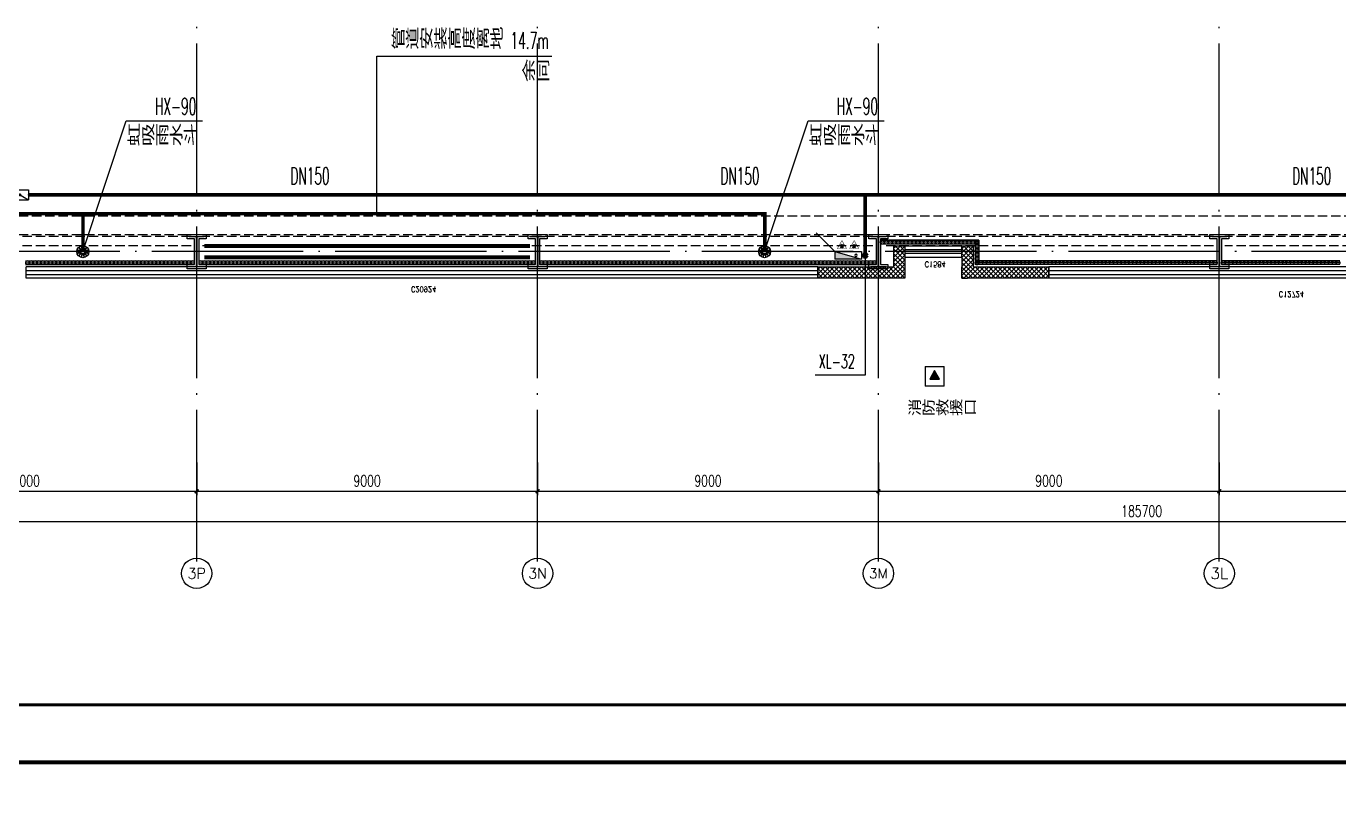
# Model space of a CAD drawing. Extents: x -452079 to 117456, y 3902 to 836955.
# Drawn here: x -250354 to -215701, y 534683 to 554872 of the extents above; entities that cross this region are included whole.
import ezdxf
from ezdxf.enums import TextEntityAlignment as Align

# ---------------------------------------------------------------- set-up
doc = ezdxf.new("R2010")
doc.units = 0
doc.header["$LTSCALE"] = 1000
doc.header["$MEASUREMENT"] = 0
for name, pattern in [('CENTER', [2, 1.25, -0.25, 0.25, -0.25]), ('DASH', [0.35, 0.25, -0.1]), ('DOTE', [2.42, 2, -0.2, 0.02, -0.2]), ('DOTE_30', [0.726, 0.6, -0.06, 0.006, -0.06])]:
    doc.linetypes.add(name, pattern=pattern)
for name, color, linetype in [('0-cxFrame', 155, 'Continuous'), ('A-AXIS-D', 1, 'Continuous'), ('A-AXIS-DOTE', 14, 'DOTE'), ('A-HATCH-2', 251, 'Continuous'), ('A-HRAIL', 173, 'Continuous'), ('A-SFCE', 30, 'Continuous'), ('A-TEXT', 61, 'Continuous'), ('A-WINDOW', 140, 'Continuous'), ('AS-COLN', 6, 'Continuous'), ('AS-WALL', 40, 'Continuous'), ('DIM_消防', 1, 'Continuous'), ('FM_ZF消防', 1, 'Continuous'), ('PUB_HATCH', 8, 'Continuous'), ('PUB_TEXT', 7, 'Continuous'), ('RP-N2-01$0$$0$A-WIND-J', 1, 'Continuous'), ('RP-N2-01$0$A-WIND-J', 3, 'Continuous'), ('SB_ZF消火栓', 10, 'Continuous'), ('SB_ZF消火栓M', 10, 'Continuous'), ('TEXT_消防', 1, 'Continuous'), ('TWT_LEAD', 3, 'Continuous'), ('WALL', 2, 'Continuous'), ('建-窗', 4, 'Continuous'), ('建-门窗编号', 7, 'Continuous'), ('文本', 4, 'Continuous'), ('虹吸雨水斗', 6, 'Continuous')]:
    doc.layers.add(name, color=color, linetype=linetype)
for name, color, linetype, lineweight in [('0-cxText', 131, 'Continuous', 25), ('Gps-ZF消防', 1, 'TG_X', 60), ('Gps-ZF雨水', 4, 'DOTE_30', 60), ('LG-ZF消防', 1, 'Continuous', 60), ('柱间支撑', 6, 'CENTER', 0)]:
    doc.layers.add(name, color=color, linetype=linetype, lineweight=lineweight)
doc.styles.add('_TCH_AXIS', font='COMPLEX', dxfattribs={"bigfont": 'GBCBIG'})
doc.styles.add('_TCH_DIM', font='SIMPLEX', dxfattribs={"width": 0.75, "bigfont": '@1HZTXT'})
doc.styles.add('_TCH_DIM_T3', font='SIMPLEX', dxfattribs={"width": 0.705882, "bigfont": 'GBCBIG'})
doc.styles.add('_TWT_PIPEDN', font='SIMPLEX', dxfattribs={"width": 0.65, "height": 3.5, "bigfont": 'HZTXT'})
doc.styles.add('_TWT_SERIAL', font='SIMPLEX', dxfattribs={"width": 0.8, "height": 3, "bigfont": 'HZTXT'})
doc.styles.add('A-WIN-LABEL', font='SIMPLEX', dxfattribs={"bigfont": 'GBCBIG'})
doc.styles.add('cx_tuming', font='')
doc.styles.add('cx_tuqian1', font='')
doc.styles.get("Standard").update_dxf_attribs({"font": 'gbenor.shx', "bigfont": 'gbcbig.shx'})
doc.styles.add('TG_LINETYPE', font='SIMPLEX', dxfattribs={"width": 0.8, "height": 3.5, "bigfont": 'HZTXT'})
doc.styles.add('黑体', font='', dxfattribs={"height": 12})
doc.styles.get('cx_tuming').set_extended_font_data('SimHei')
doc.styles.get('cx_tuqian1').set_extended_font_data('SimSun')
doc.styles.get('黑体').set_extended_font_data('SimHei')
doc.linetypes.add('TG_X', pattern='A,5,-0.3,["X",TG_LINETYPE,S=0.1,R=0,X=-0.23,Y=-0.15],0', length=5.3)
doc.dimstyles.new('_TCH_ARCH&&100', dxfattribs={"dimtxt": 297.5, "dimasz": 100, "dimexe": 100, "dimexo": 100, "dimgap": 126.25, "dimtad": 1, "dimdec": 0, "dimzin": 0, "dimdsep": 46, "dimtxsty": '_TCH_DIM_T3', "dimblk": 'ARCHTICK', "dimcen": 0.09, "dimclrt": 7, "dimazin": 2, "dimtfac": 1, "dimtdec": 0, "dimtix": 1, "dimtmove": 2, "dimatfit": 3, "dimfxl": 0, "dimtolj": 1, "dimtzin": 0, "dimarcsym": 0})
pattern_1 = [(45, (60, 0), (-60.000061, 60.000061), []), (135, (60, 0), (-60.000061, -60.000061), [])]

# ---------------------------------------------------------------- blocks, each defined once
blk = doc.blocks.new('_ArchTick')
at = {"color": 0, "linetype": 'ByBlock', "const_width": 0.4}
blk.add_lwpolyline([(-0.5, -0.5), (0.5, 0.5)], dxfattribs=at)
blk = doc.blocks.new('*D353')
at = {"layer": 'A-AXIS-D', "color": 0, "lineweight": -2, "transparency": 16777216}
for p, q in [((66518, 3326), (66518, 2468)), ((75518, 3326), (75518, 2468)), ((66518, 2568), (75518, 2568))]:
    blk.add_line(p, q, dxfattribs=at)
at = {"layer": 'A-AXIS-D', "color": 0, "lineweight": -2, "transparency": 16777216, "xscale": 100, "yscale": 100, "zscale": 100, "rotation": 180}
blk.add_blockref('_ArchTick', (66518, 2568), dxfattribs=at)
at = {"layer": 'A-AXIS-D', "color": 0, "lineweight": -2, "transparency": 16777216, "xscale": 100, "yscale": 100, "zscale": 100}
blk.add_blockref('_ArchTick', (75518, 2568), dxfattribs=at)
at = {"layer": 'A-AXIS-D', "color": 7, "transparency": 16777216, "insert": (71018, 2843), "char_height": 297.5, "attachment_point": 5, "style": '_TCH_DIM_T3'}
blk.add_mtext('\\A1;9000', dxfattribs=at)
blk = doc.blocks.new('*D354')
at = {"layer": 'A-AXIS-D', "color": 0, "lineweight": -2, "transparency": 16777216}
for p, q in [((75518, 3326), (75518, 2468)), ((84518, 3326), (84518, 2468)), ((75518, 2568), (84518, 2568))]:
    blk.add_line(p, q, dxfattribs=at)
at = {"layer": 'A-AXIS-D', "color": 0, "lineweight": -2, "transparency": 16777216, "xscale": 100, "yscale": 100, "zscale": 100, "rotation": 180}
blk.add_blockref('_ArchTick', (75518, 2568), dxfattribs=at)
at = {"layer": 'A-AXIS-D', "color": 0, "lineweight": -2, "transparency": 16777216, "xscale": 100, "yscale": 100, "zscale": 100}
blk.add_blockref('_ArchTick', (84518, 2568), dxfattribs=at)
at = {"layer": 'A-AXIS-D', "color": 7, "transparency": 16777216, "insert": (80018, 2843), "char_height": 297.5, "attachment_point": 5, "style": '_TCH_DIM_T3'}
blk.add_mtext('\\A1;9000', dxfattribs=at)
blk = doc.blocks.new('*D355')
at = {"layer": 'A-AXIS-D', "color": 0, "lineweight": -2, "transparency": 16777216}
for p, q in [((84518, 3326), (84518, 2468)), ((93518, 3326), (93518, 2468)), ((84518, 2568), (93518, 2568))]:
    blk.add_line(p, q, dxfattribs=at)
at = {"layer": 'A-AXIS-D', "color": 0, "lineweight": -2, "transparency": 16777216, "xscale": 100, "yscale": 100, "zscale": 100, "rotation": 180}
blk.add_blockref('_ArchTick', (84518, 2568), dxfattribs=at)
at = {"layer": 'A-AXIS-D', "color": 0, "lineweight": -2, "transparency": 16777216, "xscale": 100, "yscale": 100, "zscale": 100}
blk.add_blockref('_ArchTick', (93518, 2568), dxfattribs=at)
at = {"layer": 'A-AXIS-D', "color": 7, "transparency": 16777216, "insert": (89018, 2843), "char_height": 297.5, "attachment_point": 5, "style": '_TCH_DIM_T3'}
blk.add_mtext('\\A1;9000', dxfattribs=at)
blk = doc.blocks.new('*D356')
at = {"layer": 'A-AXIS-D', "color": 0, "lineweight": -2, "transparency": 16777216}
for p, q in [((93518, 3326), (93518, 2468)), ((102518, 3326), (102518, 2468)), ((93518, 2568), (102518, 2568))]:
    blk.add_line(p, q, dxfattribs=at)
at = {"layer": 'A-AXIS-D', "color": 0, "lineweight": -2, "transparency": 16777216, "xscale": 100, "yscale": 100, "zscale": 100, "rotation": 180}
blk.add_blockref('_ArchTick', (93518, 2568), dxfattribs=at)
at = {"layer": 'A-AXIS-D', "color": 0, "lineweight": -2, "transparency": 16777216, "xscale": 100, "yscale": 100, "zscale": 100}
blk.add_blockref('_ArchTick', (102518, 2568), dxfattribs=at)
at = {"layer": 'A-AXIS-D', "color": 7, "transparency": 16777216, "insert": (98018, 2843), "char_height": 297.5, "attachment_point": 5, "style": '_TCH_DIM_T3'}
blk.add_mtext('\\A1;9000', dxfattribs=at)
blk = doc.blocks.new('*D357')
at = {"layer": 'A-AXIS-D', "color": 0, "lineweight": -2, "transparency": 16777216}
for p, q in [((102518, 3326), (102518, 2468)), ((111518, 3326), (111518, 2468)), ((102518, 2568), (111518, 2568))]:
    blk.add_line(p, q, dxfattribs=at)
at = {"layer": 'A-AXIS-D', "color": 0, "lineweight": -2, "transparency": 16777216, "xscale": 100, "yscale": 100, "zscale": 100, "rotation": 180}
blk.add_blockref('_ArchTick', (102518, 2568), dxfattribs=at)
at = {"layer": 'A-AXIS-D', "color": 0, "lineweight": -2, "transparency": 16777216, "xscale": 100, "yscale": 100, "zscale": 100}
blk.add_blockref('_ArchTick', (111518, 2568), dxfattribs=at)
at = {"layer": 'A-AXIS-D', "color": 7, "transparency": 16777216, "insert": (107018, 2843), "char_height": 297.5, "attachment_point": 5, "style": '_TCH_DIM_T3'}
blk.add_mtext('\\A1;9000', dxfattribs=at)
blk = doc.blocks.new('*D369')
at = {"layer": 'A-AXIS-D', "color": 0, "lineweight": -2, "transparency": 16777216}
for p, q in [((7618, 3226), (7618, 1668)), ((193318, 3226), (193318, 1668)), ((7618, 1768), (193318, 1768))]:
    blk.add_line(p, q, dxfattribs=at)
at = {"layer": 'A-AXIS-D', "color": 0, "lineweight": -2, "transparency": 16777216, "xscale": 100, "yscale": 100, "zscale": 100, "rotation": 180}
blk.add_blockref('_ArchTick', (7618, 1768), dxfattribs=at)
at = {"layer": 'A-AXIS-D', "color": 0, "lineweight": -2, "transparency": 16777216, "xscale": 100, "yscale": 100, "zscale": 100}
blk.add_blockref('_ArchTick', (193318, 1768), dxfattribs=at)
at = {"layer": 'A-AXIS-D', "color": 7, "transparency": 16777216, "insert": (100468, 2043), "char_height": 297.5, "attachment_point": 5, "style": '_TCH_DIM_T3'}
blk.add_mtext('\\A1;185700', dxfattribs=at)
blk = doc.blocks.new('WINDOW2DLIB$DYNSTYLE$00000005')
at = {"color": 0}
for points in [[(-0.5, 0.5), (-0.5, -0.5)], [(-0.5, 0.5), (0.5, 0.5)], [(0.5, -0.5), (0.5, 0.5)], [(0.5, 0.1667), (-0.5, 0.1667)], [(0.5, -0.1667), (-0.5, -0.1667)], [(-0.5, -0.5), (0.5, -0.5)]]:
    blk.add_lwpolyline(points, dxfattribs=at)
blk = doc.blocks.new('42343243')
at = {"layer": 'PUB_HATCH'}
h = blk.add_hatch(dxfattribs=at)
h.set_pattern_fill('多孔材料', color=256, scale=30, style=0)
h.set_pattern_definition(pattern_1)
h.paths.add_polyline_path([(-227154, 1223170), (-229454, 1223170), (-229454, 1222870), (-227454, 1222870)])
h = blk.add_hatch(dxfattribs=at)
h.set_pattern_fill('多孔材料', color=256, scale=30, style=0)
h.set_pattern_definition(pattern_1)
h.paths.add_polyline_path([(-227454, 1222320), (-227154, 1222620), (-227154, 1223170), (-227454, 1222870)])
h = blk.add_hatch(dxfattribs=at)
h.set_pattern_fill('多孔材料', color=256, scale=30, style=0)
h.set_pattern_definition(pattern_1)
h.paths.add_polyline_path([(-225654, 1222870), (-225504, 1222970), (-225504, 1223170), (-225654, 1223170)])
h = blk.add_hatch(dxfattribs=at)
h.set_pattern_fill('多孔材料', color=256, scale=30, style=0)
h.set_pattern_definition(pattern_1)
h.paths.add_polyline_path([(-225654, 1222620), (-225354, 1222320), (-225354, 1222870), (-225504, 1222970), (-225654, 1222870)])
h = blk.add_hatch(dxfattribs=at)
h.set_pattern_fill('多孔材料', color=256, scale=30, style=0)
h.set_pattern_definition(pattern_1)
h.paths.add_polyline_path([(-225354, 1222870), (-223354, 1222870), (-223354, 1223170), (-225504, 1223170), (-225504, 1222970)])
h = blk.add_hatch(dxfattribs=at)
h.set_pattern_fill('多孔材料', color=256, scale=30, style=0)
h.set_pattern_definition(pattern_1)
h.paths.add_polyline_path([(-227454, 1222320), (-227154, 1222320), (-227154, 1222620)])
h = blk.add_hatch(dxfattribs=at)
h.set_pattern_fill('多孔材料', color=256, scale=30, style=0)
h.set_pattern_definition(pattern_1)
h.paths.add_polyline_path([(-225654, 1222620), (-225654, 1222320), (-225354, 1222320)])
at = {"layer": 'AS-WALL'}
for p, q in [((-227154, 1223170), (-229454, 1223170)), ((-229454, 1223170), (-229454, 1222870)), ((-227154, 1222620), (-227154, 1223170)), ((-225654, 1223170), (-225504, 1223170)), ((-225654, 1223170), (-225654, 1222870)), ((-223354, 1223170), (-225504, 1223170)), ((-223354, 1222870), (-223354, 1223170)), ((-229454, 1222870), (-227454, 1222870)), ((-227454, 1222320), (-227454, 1222870)), ((-227154, 1222320), (-227154, 1222620)), ((-225654, 1222870), (-225654, 1222870)), ((-225654, 1222620), (-225654, 1222870)), ((-225654, 1222620), (-225654, 1222320)), ((-225354, 1222320), (-225354, 1222870)), ((-225354, 1222870), (-223354, 1222870)), ((-227454, 1222320), (-227154, 1222320)), ((-225654, 1222320), (-225354, 1222320))]:
    blk.add_line(p, q, dxfattribs=at)
at = {"layer": '建-窗'}
ref = blk.add_blockref('WINDOW2DLIB$DYNSTYLE$00000005', (-217004, 1223020), dxfattribs=dict(at, xscale=-12700, yscale=-300, zscale=300, rotation=359.999999999664))
ref.add_attrib('A', 'C12724', (-217284, 1223521), dxfattribs={"layer": '建-门窗编号', "height": 148.8, "style": 'A-WIN-LABEL', "width": 0.705882})
ref = blk.add_blockref('WINDOW2DLIB$DYNSTYLE$00000005', (-239904, 1223020), dxfattribs=dict(at, xscale=-20900, yscale=-300, zscale=300, rotation=359.9999999994902))
ref.add_attrib('A', 'C20924', (-240194, 1223393), dxfattribs={"layer": '建-门窗编号', "height": 148.8, "style": 'A-WIN-LABEL', "width": 0.705882})
ref = blk.add_blockref('WINDOW2DLIB$DYNSTYLE$00000005', (-226404, 1222470), dxfattribs=dict(at, xscale=-1500, yscale=300, zscale=300, rotation=179.9999999999555))
ref.add_attrib('A', 'C1584', (-226634, 1222733), dxfattribs={"layer": '建-门窗编号', "height": 148.8, "rotation": 360, "style": 'A-WIN-LABEL', "width": 0.705882})
blk = doc.blocks.new('4324324')
at = {"layer": 'A-HATCH-2', "color": 8, "linetype": 'DASH'}
for p, q in [((-312854, 549870), (-138054, 549870)), ((-312854, 549370), (-138054, 549370))]:
    blk.add_line(p, q, dxfattribs=at)
blk = doc.blocks.new('w42343243')
at = {"layer": 'A-HATCH-2', "color": 2}
blk.add_lwpolyline([(-165104, 621070), (-164604, 621070), (-164604, 620958), (-164800, 620958), (-164800, 620282), (-164604, 620282), (-164604, 620170), (-165104, 620170), (-165104, 620282), (-164908, 620282), (-164908, 620958), (-165104, 620958)], close=True, dxfattribs=at)
at = {"layer": 'AS-COLN', "color": 8}
blk.add_lwpolyline([(-165054, 621020), (-164654, 621020), (-164654, 621008), (-164850, 621008), (-164850, 620232), (-164654, 620232), (-164654, 620220), (-165054, 620220), (-165054, 620232), (-164858, 620232), (-164858, 621008), (-165054, 621008)], close=True, dxfattribs=at)
blk = doc.blocks.new('42343')
at = {"layer": 'A-WINDOW'}
for p in [(-81000, -71700), (-72000, -71700), (-63000, -71700), (-54000, -71700)]:
    blk.add_blockref('w42343243', p, dxfattribs=at)
blk = doc.blocks.new('RP-N2-01$0$$0$xfjy')
at = {"layer": 'RP-N2-01$0$$0$A-WIND-J'}
h = blk.add_hatch(color=8, dxfattribs=at)
h.dxf.hatch_style = 1
h.paths.add_polyline_path([(1141876, -26214), (1142135, -26214), (1142005, -25989)])
at = {"layer": 'RP-N2-01$0$$0$A-WIND-J', "color": 8, "const_width": 25}
blk.add_lwpolyline([(1141755, -25889), (1141755, -26389), (1142255, -26389), (1142255, -25889)], close=True, dxfattribs=at)
at = {"layer": 'RP-N2-01$0$$0$A-WIND-J', "color": 8}
for points in [[(1141755, -26389), (1142255, -26389), (1142255, -25889), (1141755, -25889)], [(1141876, -26214), (1142135, -26214), (1142005, -25989)]]:
    blk.add_lwpolyline(points, close=True, dxfattribs=at)
blk = doc.blocks.new('RP-N2-01$0$xfjy')
at = {"layer": 'RP-N2-01$0$$0$A-WIND-J', "color": 8}
blk.add_blockref('RP-N2-01$0$$0$xfjy', (0, 0), dxfattribs=at)
blk = doc.blocks.new('99平面图例外参$0$$LinePat$圆环')
for points in [[(0, 150), (300, 150)], [(0, 0), (300, 0)], [(0, -150), (300, -150)]]:
    blk.add_lwpolyline(points)
at = {"color": 0}
blk.add_circle((150, 0), 150, dxfattribs=at)
blk = doc.blocks.new('“奔腾”虹吸雨水斗')
at = {"layer": '虹吸雨水斗', "lineweight": 25}
for p, q in [((946944, 86685), (947028, 86658)), ((947028, 86641), (946944, 86614)), ((947032, 86673), (946946, 86692)), ((946946, 86607), (947032, 86625)), ((946982, 86753), (947040, 86688)), ((947040, 86611), (946982, 86546)), ((947052, 86699), (946987, 86758)), ((946987, 86541), (947052, 86600)), ((947048, 86793), (947066, 86707)), ((947066, 86592), (947048, 86506)), ((947082, 86711), (947055, 86795)), ((947055, 86504), (947082, 86587)), ((947125, 86795), (947098, 86711)), ((947098, 86587), (947125, 86504)), ((947114, 86707), (947132, 86793)), ((947132, 86506), (947114, 86592)), ((947194, 86758), (947128, 86699)), ((947128, 86600), (947194, 86541)), ((947140, 86688), (947199, 86753)), ((947199, 86546), (947140, 86611)), ((947234, 86692), (947148, 86673)), ((947148, 86625), (947234, 86607)), ((947152, 86658), (947236, 86685)), ((947236, 86614), (947152, 86641))]:
    blk.add_line(p, q, dxfattribs=at)
for radius in [150, 47.6]:
    blk.add_circle((947090, 86649), radius, dxfattribs=at)
for centre, start, end in [((947025, 86649), 291.6382, 68.3675), ((947034, 86682), 261.6382, 38.3675), ((947034, 86617), 321.6382, 98.3675), ((947057, 86706), 231.6382, 8.3675), ((947057, 86593), 351.6382, 128.3675), ((947090, 86715), 201.6382, 338.3675), ((947090, 86584), 21.6382, 158.3675), ((947123, 86706), 171.6382, 308.3675), ((947123, 86593), 51.6382, 188.3675), ((947147, 86682), 141.6382, 278.3675), ((947147, 86617), 81.6382, 218.3675), ((947155, 86649), 111.6382, 248.3675)]:
    blk.add_arc(centre, 8.82, start, end, dxfattribs=at)
blk = doc.blocks.new('A$C5D961328')
at = {"layer": 'SB_ZF消火栓', "linetype": 'Continuous'}
h = blk.add_hatch(dxfattribs=at)
h.set_pattern_fill('ANSI31', color=256, scale=129.330432, angle=270, style=0)
h.set_pattern_definition([(45, (-18410.044, -5691.868), (11.431303, -11.431303), [])])
h.paths.add_polyline_path([(228, 343), (228, 427), (153, 427), (153, 343)])
h = blk.add_hatch(dxfattribs=at)
h.set_pattern_fill('ANSI31', color=256, scale=129.330432, angle=270, style=0)
h.set_pattern_definition([(45, (-18087.504, -5691.868), (11.431303, -11.431303), [])])
h.paths.add_polyline_path([(550, 343), (550, 427), (475, 427), (475, 343)])
at = {"layer": 'SB_ZF消火栓'}
blk.add_hatch(color=256, dxfattribs=at).paths.add_polyline_path([(0, 40), (700, 40), (700, 240)])
for p, q in [((1195, 735), (700, 240)), ((700, 240), (0, 240)), ((0, 240), (0, 40)), ((700, 240), (0, 40)), ((0, 40), (700, 40)), ((700, 240), (700, 40))]:
    blk.add_line(p, q, dxfattribs=at)
at = {"layer": 'SB_ZF消火栓', "linetype": 'Continuous'}
for points, const_width in [([(312, 321), (190, 531), (69, 321), (312, 321), (190, 531)], 12.9), ([(228, 343), (228, 427), (153, 427), (153, 343), (228, 343)], 7.76), ([(634, 321), (513, 531), (392, 321), (634, 321), (513, 531)], 12.9), ([(550, 343), (550, 427), (475, 427), (475, 343), (550, 343)], 7.76)]:
    blk.add_lwpolyline(points, dxfattribs=dict(at, const_width=const_width))
at = {"layer": 'SB_ZF消火栓', "color": 1}
blk.add_circle((140, 140), 32.5, dxfattribs=at)
blk = doc.blocks.new('TK22.A0+1 L(Dragon)')
at = {"layer": '0-cxFrame', "color": 7, "const_width": 0.5}
blk.add_lwpolyline([(0, 0), (-1485, 0), (-1485, 841), (0, 841)], close=True, dxfattribs=at)
at = {"layer": '0-cxFrame', "const_width": 0.5}
blk.add_lwpolyline([(-80, 10), (-1465, 10), (-1465, 831), (-80, 831)], close=True, dxfattribs=at)
at = {"style": '黑体', "flags": 4}
blk.add_attdef('图幅', text='', height=3.3, dxfattribs=at).set_placement((-40, 3), align=Align.RIGHT)
at = {"layer": '0-cxText', "flags": 4}
for tag, height, style, p in [('建设单位', 3.5, 'cx_tuming', (-45, 240)), ('项目名称', 3.5, 'cx_tuming', (-45, 210)), ('子项名称', 3.5, 'cx_tuming', (-45, 180)), ('工程编号', 3.3, 'cx_tuqian1', (-35, 165)), ('图名1', 3.5, 'cx_tuming', (-45, 87)), ('图名2', 3.5, 'cx_tuming', (-45, 79)), ('图名3', 3.5, 'cx_tuming', (-45, 71)), ('出图日期', 3.3, 'cx_tuqian1', (-39, 60)), ('专业', 3.3, 'cx_tuqian1', (-55, 52)), ('图号', 3.3, 'cx_tuqian1', (-55, 44)), ('版次', 3.3, 'cx_tuqian1', (-20, 44))]:
    blk.add_attdef(tag, text='', height=height, dxfattribs=dict(at, style=style)).set_placement(p, align=Align.MIDDLE)
blk = doc.blocks.new('$VALVE$00000316')
for p, q in [((-125, 72), (125, -72)), ((-125, 72), (-125, -72)), ((-125, 72), (125, 72)), ((125, 72), (125, -72)), ((-125, -72), (125, -72))]:
    blk.add_line(p, q)
at = {"const_width": 21.1}
blk.add_lwpolyline([(-11, 0, 1), (11, 0, 1)], format="xyb", close=True, dxfattribs=at)
for p in [(-125, 0), (125, 0)]:
    blk.add_point(p)
at = {"color": 7, "flags": 9}
for tag in ['XSIZE', 'YSIZE']:
    blk.add_attdef(tag, (0, 0), '', height=0.5, dxfattribs=at)
blk = doc.blocks.new('A$C515E426B')
at = {"layer": 'A-AXIS-D'}
for centre in [(75518.2, 400), (84518.2, 400), (93518.2, 400), (102518.2, 400)]:
    blk.add_circle(centre, 400, dxfattribs=at)
at = {"layer": 'A-AXIS-DOTE', "color": 8, "ltscale": 2}
for p, q in [((75518.2, 716), (75518.2, 86200)), ((84518.2, 716), (84518.2, 86200)), ((93518.2, 716), (93518.2, 86200)), ((102518.2, 716), (102518.2, 86200)), ((199332.4, 8896), (3362.4, 8896))]:
    blk.add_line(p, q, dxfattribs=at)
at = {"layer": 'A-SFCE', "color": 8, "linetype": 'DASH'}
for p, q in [((75368.2, 9296), (66668.2, 9296)), ((75368.2, 9046), (66668.2, 9046)), ((93368.2, 9296), (75668.2, 9296)), ((93368.2, 9046), (75668.2, 9046)), ((102368.2, 9296), (93668.2, 9296)), ((102368.2, 9046), (93668.2, 9046)), ((120368.2, 9296), (102668.2, 9296)), ((120368.2, 9046), (102668.2, 9046))]:
    blk.add_line(p, q, dxfattribs=at)
at = {"layer": '柱间支撑', "color": 8, "const_width": 100}
for points in [[(84318.2, 9046), (75718.2, 9046)], [(84318.2, 8746), (75718.2, 8746)]]:
    blk.add_lwpolyline(points, dxfattribs=at)
at = {"layer": 'A-HRAIL', "yscale": 0.3333333333333333, "zscale": 0.3333333333333333}
for p, xscale, rotation in [((93676, 9146.1), 0.3461333288391431, 180), ((93779.9, 9146.1), 0.3461333288391431, 180), ((93883.7, 9146.1), 0.3461333288391431, 180), ((93987.5, 9146.1), 0.3461333288391431, 180), ((94091.4, 9146.1), 0.3461333288391431, 180), ((94195.2, 9146.1), 0.3461333288391431, 180), ((94299.1, 9146.1), 0.3461333288391431, 180), ((94402.9, 9146.1), 0.3461333288391431, 180), ((94506.7, 9146.1), 0.3461333288391431, 180), ((94610.6, 9146.1), 0.3461333288391431, 180), ((94714.4, 9146.1), 0.3461333288391431, 180), ((94818.3, 9146.1), 0.3461333288391431, 180), ((94922.1, 9146.1), 0.3461333288391431, 180), ((95025.9, 9146.1), 0.3461333288391431, 180), ((95129.8, 9146.1), 0.3461333288391431, 180), ((95233.6, 9146.1), 0.3461333288391431, 180), ((95337.5, 9146.1), 0.3461333288391431, 180), ((95441.3, 9146.1), 0.3461333288391431, 180), ((95545.1, 9146.1), 0.3461333288391431, 180), ((95649, 9146.1), 0.3461333288391431, 180), ((95752.8, 9146.1), 0.3461333288391431, 180), ((95856.7, 9146.1), 0.3461333288391431, 180), ((95960.5, 9146.1), 0.3461333288391431, 180), ((96064.3, 9146.1), 0.3461333288391431, 180), ((96168.2, 9146.1), 0.3461333288391431, 180), ((96118.2, 9196.1), 0.3611111227129974, 270), ((96118.2, 9087.8), 0.3611111227129974, 270), ((96118.2, 8979.4), 0.3611111227129974, 270), ((96118.2, 8871.1), 0.3611111227129974, 270), ((96118.2, 8762.8), 0.3611111227129974, 270), ((70997.1, 8602.1), -0.3384127419231498, 179.9999999997967), ((71098.7, 8602.1), -0.3384127419231498, 179.9999999997967), ((71200.2, 8602.1), -0.3384127419231498, 179.9999999997967), ((71301.7, 8602.1), -0.3384127419231498, 179.9999999997967), ((71403.2, 8602.1), -0.3384127419231498, 179.9999999997967), ((71504.8, 8602.1), -0.3384127419231498, 179.9999999997967), ((71606.3, 8602.1), -0.3384127419231498, 179.9999999997967), ((71707.8, 8602.1), -0.3384127419231498, 179.9999999997967), ((71809.3, 8602.1), -0.3384127419231498, 179.9999999997967), ((71910.8, 8602.1), -0.3384127419231498, 179.9999999997967), ((72012.4, 8602.1), -0.3384127419231498, 179.9999999997967), ((72113.9, 8602.1), -0.3384127419231498, 179.9999999997967), ((72215.4, 8602.1), -0.3384127419231498, 179.9999999997967), ((72316.9, 8602.1), -0.3384127419231498, 179.9999999997967), ((72418.5, 8602.1), -0.3384127419231498, 179.9999999997967), ((72520, 8602.1), -0.3384127419231498, 179.9999999997967), ((72621.5, 8602.1), -0.3384127419231498, 179.9999999997967), ((72723, 8602.1), -0.3384127419231498, 179.9999999997967), ((72824.6, 8602.1), -0.3384127419231498, 179.9999999997967), ((72926.1, 8602.1), -0.3384127419231498, 179.9999999997967), ((73027.6, 8602.1), -0.3384127419231498, 179.9999999997967), ((73129.1, 8602.1), -0.3384127419231498, 179.9999999997967), ((73230.7, 8602.1), -0.3384127419231498, 179.9999999997967), ((73332.2, 8602.1), -0.3384127419231498, 179.9999999997967), ((73433.7, 8602.1), -0.3384127419231498, 179.9999999997967), ((73535.2, 8602.1), -0.3384127419231498, 179.9999999997967), ((73636.8, 8602.1), -0.3384127419231498, 179.9999999997967), ((73738.3, 8602.1), -0.3384127419231498, 179.9999999997967), ((73839.8, 8602.1), -0.3384127419231498, 179.9999999997967), ((73941.3, 8602.1), -0.3384127419231498, 179.9999999997967), ((74042.8, 8602.1), -0.3384127419231498, 179.9999999997967), ((74144.4, 8602.1), -0.3384127419231498, 179.9999999997967), ((74245.9, 8602.1), -0.3384127419231498, 179.9999999997967), ((74347.4, 8602.1), -0.3384127419231498, 179.9999999997967), ((74448.9, 8602.1), -0.3384127419231498, 179.9999999997967), ((74550.5, 8602.1), -0.3384127419231498, 179.9999999997967), ((74652, 8602.1), -0.3384127419231498, 179.9999999997967), ((74753.5, 8602.1), -0.3384127419231498, 179.9999999997967), ((74855, 8602.1), -0.3384127419231498, 179.9999999997967), ((74956.6, 8602.1), -0.3384127419231498, 179.9999999997967), ((75058.1, 8602.1), -0.3384127419231498, 179.9999999997967), ((75159.6, 8602.1), -0.3384127419231498, 179.9999999997967), ((75261.1, 8602.1), -0.3384127419231498, 179.9999999997967), ((75362.7, 8602.1), -0.3384127419231498, 179.9999999997967), ((75572.2, 8602.1), -0.3368181818181818, 179.9999999997967), ((75673.2, 8602.1), -0.3368181818181818, 179.9999999997967), ((75774.3, 8602.1), -0.3368181818181818, 179.9999999997967), ((75875.3, 8602.1), -0.3368181818181818, 179.9999999997967), ((75976.4, 8602.1), -0.3368181818181818, 179.9999999997967), ((76077.4, 8602.1), -0.3368181818181818, 179.9999999997967), ((76178.5, 8602.1), -0.3368181818181818, 179.9999999997967), ((76279.5, 8602.1), -0.3368181818181818, 179.9999999997967), ((76380.5, 8602.1), -0.3368181818181818, 179.9999999997967), ((76481.6, 8602.1), -0.3368181818181818, 179.9999999997967), ((76582.6, 8602.1), -0.3368181818181818, 179.9999999997967), ((76683.7, 8602.1), -0.3368181818181818, 179.9999999997967), ((76784.7, 8602.1), -0.3368181818181818, 179.9999999997967), ((76885.8, 8602.1), -0.3368181818181818, 179.9999999997967), ((76986.8, 8602.1), -0.3368181818181818, 179.9999999997967), ((77087.9, 8602.1), -0.3368181818181818, 179.9999999997967), ((77188.9, 8602.1), -0.3368181818181818, 179.9999999997967), ((77290, 8602.1), -0.3368181818181818, 179.9999999997967), ((77391, 8602.1), -0.3368181818181818, 179.9999999997967), ((77492, 8602.1), -0.3368181818181818, 179.9999999997967), ((77593.1, 8602.1), -0.3368181818181818, 179.9999999997967), ((77694.1, 8602.1), -0.3368181818181818, 179.9999999997967), ((77795.2, 8602.1), -0.3368181818181818, 179.9999999997967), ((77896.2, 8602.1), -0.3368181818181818, 179.9999999997967), ((77997.3, 8602.1), -0.3368181818181818, 179.9999999997967), ((78098.3, 8602.1), -0.3368181818181818, 179.9999999997967), ((78199.4, 8602.1), -0.3368181818181818, 179.9999999997967), ((78300.4, 8602.1), -0.3368181818181818, 179.9999999997967), ((78401.5, 8602.1), -0.3368181818181818, 179.9999999997967), ((78502.5, 8602.1), -0.3368181818181818, 179.9999999997967), ((78603.5, 8602.1), -0.3368181818181818, 179.9999999997967), ((78704.6, 8602.1), -0.3368181818181818, 179.9999999997967), ((78805.6, 8602.1), -0.3368181818181818, 179.9999999997967), ((78906.7, 8602.1), -0.3368181818181818, 179.9999999997967), ((79007.7, 8602.1), -0.3368181818181818, 179.9999999997967), ((79108.8, 8602.1), -0.3368181818181818, 179.9999999997967), ((79209.8, 8602.1), -0.3368181818181818, 179.9999999997967), ((79310.9, 8602.1), -0.3368181818181818, 179.9999999997967), ((79411.9, 8602.1), -0.3368181818181818, 179.9999999997967), ((79513, 8602.1), -0.3368181818181818, 179.9999999997967), ((79614, 8602.1), -0.3368181818181818, 179.9999999997967), ((79715, 8602.1), -0.3368181818181818, 179.9999999997967), ((79816.1, 8602.1), -0.3368181818181818, 179.9999999997967), ((79917.1, 8602.1), -0.3368181818181818, 179.9999999997967), ((80018.2, 8602.1), -0.3368181818181818, 179.9999999997967), ((80119.2, 8602.1), -0.3368181818181818, 179.9999999997967), ((80220.3, 8602.1), -0.3368181818181818, 179.9999999997967), ((80321.3, 8602.1), -0.3368181818181818, 179.9999999997967), ((80422.4, 8602.1), -0.3368181818181818, 179.9999999997967), ((80523.4, 8602.1), -0.3368181818181818, 179.9999999997967), ((80624.5, 8602.1), -0.3368181818181818, 179.9999999997967), ((80725.5, 8602.1), -0.3368181818181818, 179.9999999997967), ((80826.5, 8602.1), -0.3368181818181818, 179.9999999997967), ((80927.6, 8602.1), -0.3368181818181818, 179.9999999997967), ((81028.6, 8602.1), -0.3368181818181818, 179.9999999997967), ((81129.7, 8602.1), -0.3368181818181818, 179.9999999997967), ((81230.7, 8602.1), -0.3368181818181818, 179.9999999997967), ((81331.8, 8602.1), -0.3368181818181818, 179.9999999997967), ((81432.8, 8602.1), -0.3368181818181818, 179.9999999997967), ((81533.9, 8602.1), -0.3368181818181818, 179.9999999997967), ((81634.9, 8602.1), -0.3368181818181818, 179.9999999997967), ((81736, 8602.1), -0.3368181818181818, 179.9999999997967), ((81837, 8602.1), -0.3368181818181818, 179.9999999997967), ((81938, 8602.1), -0.3368181818181818, 179.9999999997967), ((82039.1, 8602.1), -0.3368181818181818, 179.9999999997967), ((82140.1, 8602.1), -0.3368181818181818, 179.9999999997967), ((82241.2, 8602.1), -0.3368181818181818, 179.9999999997967), ((82342.2, 8602.1), -0.3368181818181818, 179.9999999997967), ((82443.3, 8602.1), -0.3368181818181818, 179.9999999997967), ((82544.3, 8602.1), -0.3368181818181818, 179.9999999997967), ((82645.4, 8602.1), -0.3368181818181818, 179.9999999997967), ((82746.4, 8602.1), -0.3368181818181818, 179.9999999997967), ((82847.5, 8602.1), -0.3368181818181818, 179.9999999997967), ((82948.5, 8602.1), -0.3368181818181818, 179.9999999997967), ((83049.5, 8602.1), -0.3368181818181818, 179.9999999997967), ((83150.6, 8602.1), -0.3368181818181818, 179.9999999997967), ((83251.6, 8602.1), -0.3368181818181818, 179.9999999997967), ((83352.7, 8602.1), -0.3368181818181818, 179.9999999997967), ((83453.7, 8602.1), -0.3368181818181818, 179.9999999997967), ((83554.8, 8602.1), -0.3368181818181818, 179.9999999997967), ((83655.8, 8602.1), -0.3368181818181818, 179.9999999997967), ((83756.9, 8602.1), -0.3368181818181818, 179.9999999997967), ((83857.9, 8602.1), -0.3368181818181818, 179.9999999997967), ((83959, 8602.1), -0.3368181818181818, 179.9999999997967), ((84060, 8602.1), -0.3368181818181818, 179.9999999997967), ((84161, 8602.1), -0.3368181818181818, 179.9999999997967), ((84262.1, 8602.1), -0.3368181818181818, 179.9999999997967), ((84363.1, 8602.1), -0.3368181818181818, 179.9999999997967), ((84572.2, 8602.1), -0.3368181818181785, 179.9999999997959), ((84673.2, 8602.1), -0.3368181818181785, 179.9999999997959), ((84774.3, 8602.1), -0.3368181818181785, 179.9999999997959), ((84875.3, 8602.1), -0.3368181818181785, 179.9999999997959), ((84976.4, 8602.1), -0.3368181818181785, 179.9999999997959), ((85077.4, 8602.1), -0.3368181818181785, 179.9999999997959), ((85178.5, 8602.1), -0.3368181818181785, 179.9999999997959), ((85279.5, 8602.1), -0.3368181818181785, 179.9999999997959), ((85380.5, 8602.1), -0.3368181818181785, 179.9999999997959), ((85481.6, 8602.1), -0.3368181818181785, 179.9999999997959), ((85582.6, 8602.1), -0.3368181818181785, 179.9999999997959), ((85683.7, 8602.1), -0.3368181818181785, 179.9999999997959), ((85784.7, 8602.1), -0.3368181818181785, 179.9999999997959), ((85885.8, 8602.1), -0.3368181818181785, 179.9999999997959), ((85986.8, 8602.1), -0.3368181818181785, 179.9999999997959), ((86087.9, 8602.1), -0.3368181818181785, 179.9999999997959), ((86188.9, 8602.1), -0.3368181818181785, 179.9999999997959), ((86290, 8602.1), -0.3368181818181785, 179.9999999997959), ((86391, 8602.1), -0.3368181818181785, 179.9999999997959), ((86492, 8602.1), -0.3368181818181785, 179.9999999997959), ((86593.1, 8602.1), -0.3368181818181785, 179.9999999997959), ((86694.1, 8602.1), -0.3368181818181785, 179.9999999997959), ((86795.2, 8602.1), -0.3368181818181785, 179.9999999997959), ((86896.2, 8602.1), -0.3368181818181785, 179.9999999997959), ((86997.3, 8602.1), -0.3368181818181785, 179.9999999997959), ((87098.3, 8602.1), -0.3368181818181785, 179.9999999997959), ((87199.4, 8602.1), -0.3368181818181785, 179.9999999997959), ((87300.4, 8602.1), -0.3368181818181785, 179.9999999997959), ((87401.5, 8602.1), -0.3368181818181785, 179.9999999997959), ((87502.5, 8602.1), -0.3368181818181785, 179.9999999997959), ((87603.5, 8602.1), -0.3368181818181785, 179.9999999997959), ((87704.6, 8602.1), -0.3368181818181785, 179.9999999997959), ((87805.6, 8602.1), -0.3368181818181785, 179.9999999997959), ((87906.7, 8602.1), -0.3368181818181785, 179.9999999997959), ((88007.7, 8602.1), -0.3368181818181785, 179.9999999997959), ((88108.8, 8602.1), -0.3368181818181785, 179.9999999997959), ((88209.8, 8602.1), -0.3368181818181785, 179.9999999997959), ((88310.9, 8602.1), -0.3368181818181785, 179.9999999997959), ((88411.9, 8602.1), -0.3368181818181785, 179.9999999997959), ((88513, 8602.1), -0.3368181818181785, 179.9999999997959), ((88614, 8602.1), -0.3368181818181785, 179.9999999997959), ((88715, 8602.1), -0.3368181818181785, 179.9999999997959), ((88816.1, 8602.1), -0.3368181818181785, 179.9999999997959), ((88917.1, 8602.1), -0.3368181818181785, 179.9999999997959), ((89018.2, 8602.1), -0.3368181818181785, 179.9999999997959), ((89119.2, 8602.1), -0.3368181818181785, 179.9999999997959), ((89220.3, 8602.1), -0.3368181818181785, 179.9999999997959), ((89321.3, 8602.1), -0.3368181818181785, 179.9999999997959), ((89422.4, 8602.1), -0.3368181818181785, 179.9999999997959), ((89523.4, 8602.1), -0.3368181818181785, 179.9999999997959), ((89624.5, 8602.1), -0.3368181818181785, 179.9999999997959), ((89725.5, 8602.1), -0.3368181818181785, 179.9999999997959), ((89826.5, 8602.1), -0.3368181818181785, 179.9999999997959), ((89927.6, 8602.1), -0.3368181818181785, 179.9999999997959), ((90028.6, 8602.1), -0.3368181818181785, 179.9999999997959), ((90129.7, 8602.1), -0.3368181818181785, 179.9999999997959), ((90230.7, 8602.1), -0.3368181818181785, 179.9999999997959), ((90331.8, 8602.1), -0.3368181818181785, 179.9999999997959), ((90432.8, 8602.1), -0.3368181818181785, 179.9999999997959), ((90533.9, 8602.1), -0.3368181818181785, 179.9999999997959), ((90634.9, 8602.1), -0.3368181818181785, 179.9999999997959), ((90736, 8602.1), -0.3368181818181785, 179.9999999997959), ((90837, 8602.1), -0.3368181818181785, 179.9999999997959), ((90938, 8602.1), -0.3368181818181785, 179.9999999997959), ((91039.1, 8602.1), -0.3368181818181785, 179.9999999997959), ((91140.1, 8602.1), -0.3368181818181785, 179.9999999997959), ((91241.2, 8602.1), -0.3368181818181785, 179.9999999997959), ((91342.2, 8602.1), -0.3368181818181785, 179.9999999997959), ((91443.3, 8602.1), -0.3368181818181785, 179.9999999997959), ((91544.3, 8602.1), -0.3368181818181785, 179.9999999997959), ((91645.4, 8602.1), -0.3368181818181785, 179.9999999997959), ((91746.4, 8602.1), -0.3368181818181785, 179.9999999997959), ((91847.5, 8602.1), -0.3368181818181785, 179.9999999997959), ((91948.5, 8602.1), -0.3368181818181785, 179.9999999997959), ((92049.5, 8602.1), -0.3368181818181785, 179.9999999997959), ((92150.6, 8602.1), -0.3368181818181785, 179.9999999997959), ((92251.6, 8602.1), -0.3368181818181785, 179.9999999997959), ((92352.7, 8602.1), -0.3368181818181785, 179.9999999997959), ((92453.7, 8602.1), -0.3368181818181785, 179.9999999997959), ((92554.8, 8602.1), -0.3368181818181785, 179.9999999997959), ((92655.8, 8602.1), -0.3368181818181785, 179.9999999997959), ((92756.9, 8602.1), -0.3368181818181785, 179.9999999997959), ((92857.9, 8602.1), -0.3368181818181785, 179.9999999997959), ((92959, 8602.1), -0.3368181818181785, 179.9999999997959), ((93060, 8602.1), -0.3368181818181785, 179.9999999997959), ((93161, 8602.1), -0.3368181818181785, 179.9999999997959), ((93262.1, 8602.1), -0.3368181818181785, 179.9999999997959), ((93363.1, 8602.1), -0.3368181818181785, 179.9999999997959), ((96118.2, 8654.4), 0.3611111227129974, 270), ((96169.7, 8602.1), 0.3384127415468572, 180.0000000002033), ((96271.2, 8602.1), 0.3384127415468572, 180.0000000002033), ((96372.8, 8602.1), 0.3384127415468572, 180.0000000002033), ((96474.3, 8602.1), 0.3384127415468572, 180.0000000002033), ((96575.8, 8602.1), 0.3384127415468572, 180.0000000002033), ((96677.3, 8602.1), 0.3384127415468572, 180.0000000002033), ((96778.8, 8602.1), 0.3384127415468572, 180.0000000002033), ((96880.4, 8602.1), 0.3384127415468572, 180.0000000002033), ((96981.9, 8602.1), 0.3384127415468572, 180.0000000002033), ((97083.4, 8602.1), 0.3384127415468572, 180.0000000002033), ((97184.9, 8602.1), 0.3384127415468572, 180.0000000002033), ((97286.5, 8602.1), 0.3384127415468572, 180.0000000002033), ((97388, 8602.1), 0.3384127415468572, 180.0000000002033), ((97489.5, 8602.1), 0.3384127415468572, 180.0000000002033), ((97591, 8602.1), 0.3384127415468572, 180.0000000002033), ((97692.6, 8602.1), 0.3384127415468572, 180.0000000002033), ((97794.1, 8602.1), 0.3384127415468572, 180.0000000002033), ((97895.6, 8602.1), 0.3384127415468572, 180.0000000002033), ((97997.1, 8602.1), 0.3384127415468572, 180.0000000002033), ((98098.7, 8602.1), 0.3384127415468572, 180.0000000002033), ((98200.2, 8602.1), 0.3384127415468572, 180.0000000002033), ((98301.7, 8602.1), 0.3384127415468572, 180.0000000002033), ((98403.2, 8602.1), 0.3384127415468572, 180.0000000002033), ((98504.8, 8602.1), 0.3384127415468572, 180.0000000002033), ((98606.3, 8602.1), 0.3384127415468572, 180.0000000002033), ((98707.8, 8602.1), 0.3384127415468572, 180.0000000002033), ((98809.3, 8602.1), 0.3384127415468572, 180.0000000002033), ((98910.8, 8602.1), 0.3384127415468572, 180.0000000002033), ((99012.4, 8602.1), 0.3384127415468572, 180.0000000002033), ((99113.9, 8602.1), 0.3384127415468572, 180.0000000002033), ((99215.4, 8602.1), 0.3384127415468572, 180.0000000002033), ((99316.9, 8602.1), 0.3384127415468572, 180.0000000002033), ((99418.5, 8602.1), 0.3384127415468572, 180.0000000002033), ((99520, 8602.1), 0.3384127415468572, 180.0000000002033), ((99621.5, 8602.1), 0.3384127415468572, 180.0000000002033), ((99723, 8602.1), 0.3384127415468572, 180.0000000002033), ((99824.6, 8602.1), 0.3384127415468572, 180.0000000002033), ((99926.1, 8602.1), 0.3384127415468572, 180.0000000002033), ((100027.6, 8602.1), 0.3384127415468572, 180.0000000002033), ((100129.1, 8602.1), 0.3384127415468572, 180.0000000002033), ((100230.7, 8602.1), 0.3384127415468572, 180.0000000002033), ((100332.2, 8602.1), 0.3384127415468572, 180.0000000002033), ((100433.7, 8602.1), 0.3384127415468572, 180.0000000002033), ((100535.2, 8602.1), 0.3384127415468572, 180.0000000002033), ((100636.8, 8602.1), 0.3384127415468572, 180.0000000002033), ((100738.3, 8602.1), 0.3384127415468572, 180.0000000002033), ((100839.8, 8602.1), 0.3384127415468572, 180.0000000002033), ((100941.3, 8602.1), 0.3384127415468572, 180.0000000002033), ((101042.8, 8602.1), 0.3384127415468572, 180.0000000002033), ((101144.4, 8602.1), 0.3384127415468572, 180.0000000002033), ((101245.9, 8602.1), 0.3384127415468572, 180.0000000002033), ((101347.4, 8602.1), 0.3384127415468572, 180.0000000002033), ((101448.9, 8602.1), 0.3384127415468572, 180.0000000002033), ((101550.5, 8602.1), 0.3384127415468572, 180.0000000002033), ((101652, 8602.1), 0.3384127415468572, 180.0000000002033), ((101753.5, 8602.1), 0.3384127415468572, 180.0000000002033), ((101855, 8602.1), 0.3384127415468572, 180.0000000002033), ((101956.6, 8602.1), 0.3384127415468572, 180.0000000002033), ((102058.1, 8602.1), 0.3384127415468572, 180.0000000002033), ((102159.6, 8602.1), 0.3384127415468572, 180.0000000002033), ((102261.1, 8602.1), 0.3384127415468572, 180.0000000002033), ((102362.7, 8602.1), 0.3384127415468572, 180.0000000002033), ((102464.2, 8602.1), 0.3384127415468572, 180.0000000002033), ((102673.2, 8602.1), 0.3368181818181818, 180.0000000002032), ((102774.3, 8602.1), 0.3368181818181818, 180.0000000002032), ((102875.3, 8602.1), 0.3368181818181818, 180.0000000002032), ((102976.4, 8602.1), 0.3368181818181818, 180.0000000002032), ((103077.4, 8602.1), 0.3368181818181818, 180.0000000002032), ((103178.5, 8602.1), 0.3368181818181818, 180.0000000002032), ((103279.5, 8602.1), 0.3368181818181818, 180.0000000002032), ((103380.5, 8602.1), 0.3368181818181818, 180.0000000002032), ((103481.6, 8602.1), 0.3368181818181818, 180.0000000002032), ((103582.6, 8602.1), 0.3368181818181818, 180.0000000002032), ((103683.7, 8602.1), 0.3368181818181818, 180.0000000002032), ((103784.7, 8602.1), 0.3368181818181818, 180.0000000002032), ((103885.8, 8602.1), 0.3368181818181818, 180.0000000002032), ((103986.8, 8602.1), 0.3368181818181818, 180.0000000002032), ((104087.9, 8602.1), 0.3368181818181818, 180.0000000002032), ((104188.9, 8602.1), 0.3368181818181818, 180.0000000002032), ((104290, 8602.1), 0.3368181818181818, 180.0000000002032), ((104391, 8602.1), 0.3368181818181818, 180.0000000002032), ((104492, 8602.1), 0.3368181818181818, 180.0000000002032), ((104593.1, 8602.1), 0.3368181818181818, 180.0000000002032), ((104694.1, 8602.1), 0.3368181818181818, 180.0000000002032), ((104795.2, 8602.1), 0.3368181818181818, 180.0000000002032), ((104896.2, 8602.1), 0.3368181818181818, 180.0000000002032), ((104997.3, 8602.1), 0.3368181818181818, 180.0000000002032), ((105098.3, 8602.1), 0.3368181818181818, 180.0000000002032), ((105199.4, 8602.1), 0.3368181818181818, 180.0000000002032), ((105300.4, 8602.1), 0.3368181818181818, 180.0000000002032), ((105401.5, 8602.1), 0.3368181818181818, 180.0000000002032), ((105502.5, 8602.1), 0.3368181818181818, 180.0000000002032), ((105603.5, 8602.1), 0.3368181818181818, 180.0000000002032), ((105704.6, 8602.1), 0.3368181818181818, 180.0000000002032)]:
    blk.add_blockref('99平面图例外参$0$$LinePat$圆环', p, dxfattribs=dict(at, xscale=xscale, rotation=rotation))
at = {"layer": 'A-WINDOW'}
for name in ['42343', '4324324']:
    blk.add_blockref(name, (321372.4, -540024), dxfattribs=at)
at = {"layer": 'A-WINDOW', "xscale": -1, "rotation": 180}
blk.add_blockref('42343243', (321372.4, 1231366), dxfattribs=at)
at = {"layer": 'RP-N2-01$0$A-WIND-J'}
blk.add_blockref('RP-N2-01$0$xfjy', (-1047003.1, 31744.8, 0), dxfattribs=at)
at = {"layer": 'A-TEXT', "color": 8, "style": '_TCH_DIM'}
blk.add_text('消防救援口', height=384.1, dxfattribs=at).set_placement((94291.4, 4573, 0))
at = {"layer": 'PUB_TEXT', "style": '_TCH_AXIS'}
for s, height, p, p2 in [('3P', 282.17, (75276.3, 258.9), (75760, 258.9)), ('3N', 270.86, (84273.1, 264.6), (84763.2, 264.6)), ('3M', 260.31, (93270.3, 269.8), (93766.1, 269.8)), ('3L', 294.28, (102280, 252.9), (102756.4, 252.9))]:
    blk.add_text(s, height=height, dxfattribs=at).set_placement(p, p2, align=Align.FIT)
at = {"layer": 'A-AXIS-D'}
for base, p1, p2, picture, middle in [((193318.2, 1768.3), (7618.2, 3326.3), (193318.2, 3326.3), '*D369', (100468.2, 2043.3)), ((75518.2, 2568.3), (66518.2, 3426.3), (75518.2, 3426.3), '*D353', (71018.2, 2843.3)), ((84518.2, 2568.3), (75518.2, 3426.3), (84518.2, 3426.3), '*D354', (80018.2, 2843.3)), ((93518.2, 2568.3), (84518.2, 3426.3), (93518.2, 3426.3), '*D355', (89018.2, 2843.3)), ((102518.2, 2568.3), (93518.2, 3426.3), (102518.2, 3426.3), '*D356', (98018.2, 2843.3)), ((111518.2, 2568.3), (102518.2, 3426.3), (111518.2, 3426.3), '*D357', (107018.2, 2843.3))]:
    dim = blk.add_linear_dim(base=base, p1=p1, p2=p2, angle=0, dimstyle='_TCH_ARCH&&100', override={"dimgap": 0}, dxfattribs=at)
    dim.commit()
    dim.dimension.update_dxf_attribs({"geometry": picture, "text_midpoint": middle, "dimtype": 161})

msp = doc.modelspace()

# ---------------------------------------------------------------- hatches: boundary and pattern name
at = {"layer": 'Gps-ZF雨水'}
for points in [[(-230854.18, 549920), (-230809.18, 549920), (-230809.18, 549965)], [(-230854.18, 549920), (-230854.18, 549965), (-230809.18, 549965)]]:
    msp.add_hatch(color=256, dxfattribs=at).paths.add_polyline_path(points)

# ---------------------------------------------------------------- linework, layer by layer
at = {"layer": 'DIM_消防'}
for p, q in [((-228204.18, 548820), (-228204.18, 545660)), ((-228204.18, 545660), (-229521.19, 545660))]:
    msp.add_line(p, q, dxfattribs=at)
at = {"layer": 'Gps-ZF消防', "const_width": 90}
for points in [[(-250297.35, 550420), (-228204.18, 550420)], [(-228204.18, 548895), (-228204.18, 550420)], [(-228204.18, 550420), (-209504.18, 550420)]]:
    msp.add_lwpolyline(points, dxfattribs=at)
at = {"layer": 'Gps-ZF雨水', "const_width": 90}
for points in [[(-248854.18, 549920), (-255009.18, 549920)], [(-248750.18, 549920), (-248854.18, 549920)], [(-248854.18, 549920), (-248854.18, 548920)], [(-248750.18, 549920), (-248750.18, 549940)], [(-230854.18, 549920), (-248750.18, 549920)], [(-230854.18, 549920), (-230854.18, 548920)]]:
    msp.add_lwpolyline(points, dxfattribs=at)
at = {"layer": 'LG-ZF消防'}
msp.add_circle((-228204.18, 548820), 50, dxfattribs=at)
at = {"layer": 'TWT_LEAD'}
for p, q in [((-241095.01, 549870), (-241095.01, 554085.06)), ((-241095.01, 554085.06), (-236475.16, 554085.06))]:
    msp.add_line(p, q, dxfattribs=at)
at = {"layer": '文本'}
for p, q in [((-248860.4, 548920), (-247713.14, 552376.85)), ((-247713.14, 552376.85), (-245704.15, 552376.85)), ((-230860.4, 548920), (-229713.14, 552376.85)), ((-229713.14, 552376.85), (-227704.15, 552376.85))]:
    msp.add_line(p, q, dxfattribs=at)

# ---------------------------------------------------------------- block references
at = {"layer": '0-cxFrame', "xscale": 150, "yscale": 150, "zscale": 150}
for p in [(-105331.06, 535452.12), (-105368.56, 409264.62)]:
    msp.add_blockref('TK22.A0+1 L(Dragon)', p, dxfattribs=at)
at = {"layer": 'FM_ZF消防', "xscale": 1.8, "yscale": 1.8, "zscale": 1.8}
msp.add_blockref('$VALVE$00000316', (-250522.03, 550420), dxfattribs=at)
at = {"layer": 'SB_ZF消火栓M', "xscale": -1}
msp.add_blockref('A$C5D961328', (-228304.15, 548680.01), dxfattribs=at)
at = {"layer": 'WALL'}
msp.add_blockref('A$C515E426B', (-321372.36, 540023.96), dxfattribs=at)
at = {"layer": '文本', "xscale": 1.061320754715, "yscale": 1.061320754715, "zscale": 1.061320754715}
for p in [(-1254026.74, 456957.2), (-1236026.74, 456957.2)]:
    msp.add_blockref('“奔腾”虹吸雨水斗', p, dxfattribs=at)

# ---------------------------------------------------------------- texts
at = {"layer": 'DIM_消防', "color": 7, "style": '_TWT_SERIAL', "width": 0.6}
msp.add_text('XL-32', height=360, dxfattribs=at).set_placement((-229431.19, 545840))
at = {"layer": 'TEXT_消防', "style": '_TWT_PIPEDN', "width": 0.52}
for p in [(-243379.18, 550695), (-232027.71, 550695), (-216930.75, 550695)]:
    msp.add_text('DN150', height=450, dxfattribs=at).set_placement(p)
at = {"layer": 'TWT_LEAD', "color": 7, "style": '_TCH_DIM'}
for s, height, width, p in [('管道安装高度离地', 520.866, 0.75, (-240720.16, 554271.66)), ('14.7m', 446.25, 0.529412, (-237570.16, 554271.66)), ('余同', 520.866, 0.75, (-237274.65, 553417.55))]:
    msp.add_text(s, height=height, dxfattribs=dict(at, width=width)).set_placement(p)
at = {"layer": '文本', "color": 7, "style": '_TCH_DIM'}
for s, height, width, p in [('HX-90', 446.25, 0.529412, (-246956.65, 552534.35)), ('HX-90', 446.25, 0.529412, (-228956.65, 552534.35)), ('虹吸雨水斗', 520.866, 0.75, (-247697.29, 551720.18)), ('虹吸雨水斗', 520.866, 0.75, (-229697.29, 551720.18))]:
    msp.add_text(s, height=height, dxfattribs=dict(at, width=width)).set_placement(p)

doc.saveas('drawing.dxf')
